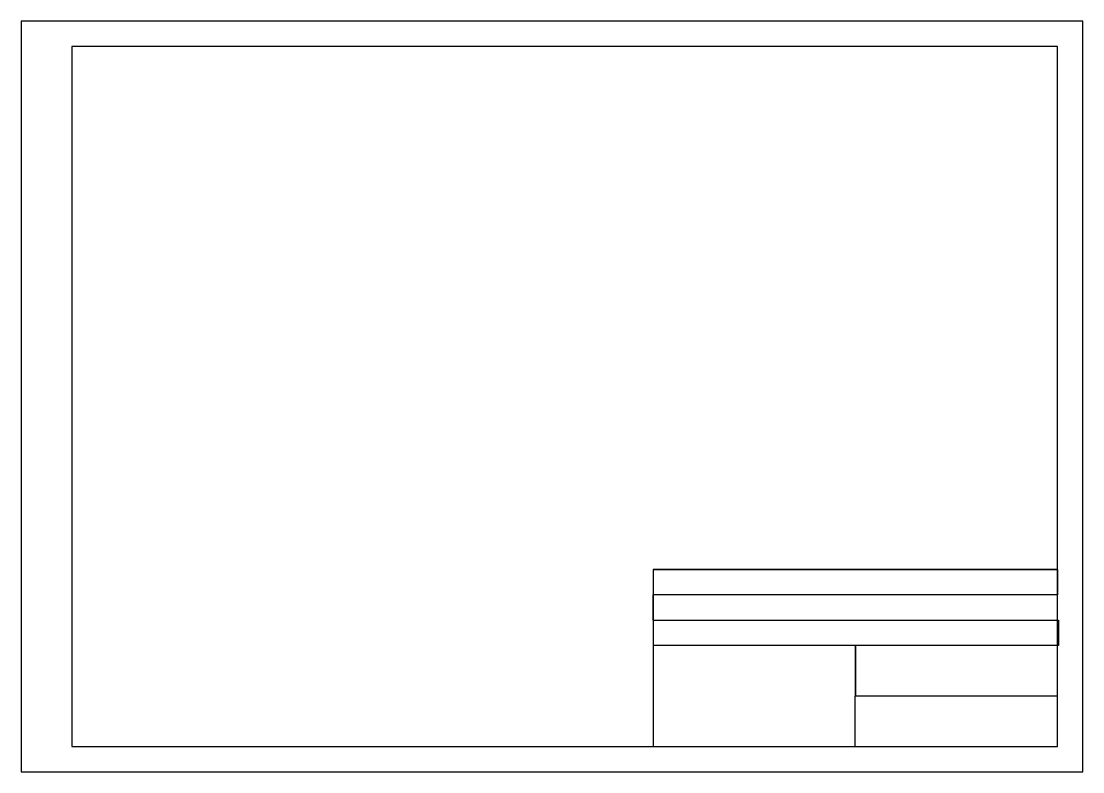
# Model space of a CAD drawing. Header units: millimetres. Extents: x -67 to 353, y -90 to 207.
import ezdxf

# ---------------------------------------------------------------- set-up
doc = ezdxf.new("R2010")
doc.units = ezdxf.units.MM

msp = doc.modelspace()

# ---------------------------------------------------------------- linework, layer by layer
for p, q in [((352.64, 207.26), (-67.36, 207.26)), ((-67.36, 207.26), (-67.36, -89.74)), ((352.64, -89.74), (352.64, 207.26)), ((342.64, 197.26), (-47.36, 197.26)), ((-47.36, 197.26), (-47.36, -79.74)), ((342.64, -79.74), (342.64, 197.26)), ((342.64, -9.74), (182.64, -9.74)), ((182.64, -9.74), (182.64, -79.74)), ((182.64, -9.74), (182.64, -9.74, -10)), ((182.64, -9.74, -10), (342.63, -9.74, -10)), ((342.63, -9.74, -10), (342.63, -19.74, -10)), ((342.64, -79.74), (342.64, -9.74)), ((342.63, -19.74, -10), (182.55, -19.74, -10)), ((182.55, -19.74, -10), (182.55, -29.74, -10)), ((182.55, -29.74, -10), (342.98, -29.74, -10)), ((342.98, -29.74, -10), (342.98, -39.74, -10)), ((342.98, -39.74, -10), (182.55, -39.74, -10)), ((262.64, -79.74), (262.76, -39.74, -10)), ((262.76, -39.74, -10), (262.7, -59.74, -5)), ((262.7, -59.74, -5), (342.63, -59.74, -5)), ((-47.36, -79.74), (342.64, -79.74)), ((182.64, -79.74), (262.64, -79.74)), ((-67.36, -89.74), (352.64, -89.74))]:
    msp.add_line(p, q)

doc.saveas('drawing.dxf')
